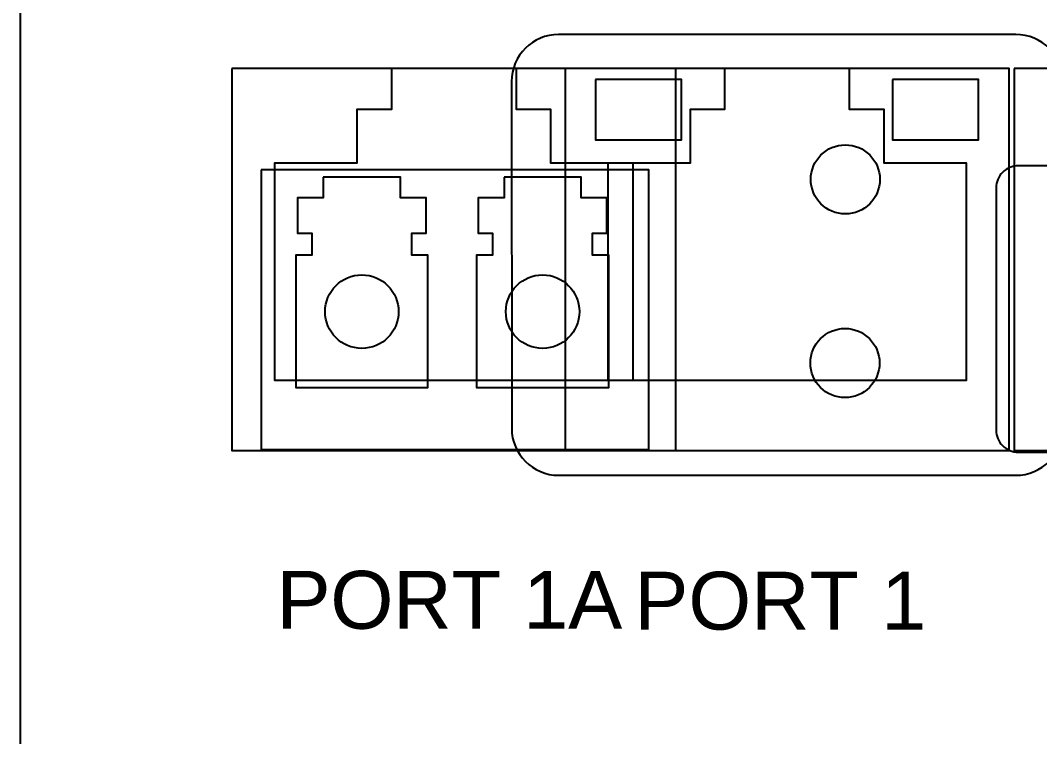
# Model space of a CAD drawing. Extents: x 0.5 to 35.5, y 0.5 to 23.5.
# Drawn here: x 28.729 to 30.116, y 10.646 to 11.62 of the extents above; entities that cross this region are included whole.
import ezdxf

# ---------------------------------------------------------------- set-up
doc = ezdxf.new("R2010")
doc.units = 0
doc.header["$MEASUREMENT"] = 0
for name, color, linetype in [('1_01__0-__NO_ETH__EIA-232', 7, 'CONTINUOUS'), ('1_02__1-__NO_ETH__EIA-485', 7, 'CONTINUOUS'), ('1_03__2-___1__10-100BASE-T', 7, 'CONTINUOUS'), ('1_04__3-___1__10-100BASE-T', 7, 'CONTINUOUS'), ('1_05__4-___1__100BASE-FX_M', 7, 'CONTINUOUS'), ('1_06__6-___2__10-100BASE-T', 7, 'CONTINUOUS'), ('1_07__8-___2__100BASE-FX_M', 7, 'CONTINUOUS'), ('6_00______DWG_', 7, 'CONTINUOUS')]:
    doc.layers.add(name, color=color, linetype=linetype)
doc.styles.add('ARIAL', font='arial.ttf')

msp = doc.modelspace()

# ---------------------------------------------------------------- linework, layer by layer
at = {"layer": '1_01__0-__NO_ETH__EIA-232'}
msp.add_lwpolyline([(29.4616, 11.6009, 0.414186), (29.3976, 11.5369), (29.3977, 11.0651, 0.414175), (29.4617, 11.0011), (30.0836, 11.0011, 0.414199), (30.1476, 11.0651), (30.1476, 11.5369, 0.414211), (30.0836, 11.6009, 0)], format="xyb", close=True, dxfattribs=at)
at = {"layer": '1_02__1-__NO_ETH__EIA-485'}
msp.add_lwpolyline([(29.4616, 11.6009, 0.414186), (29.3976, 11.5369), (29.3977, 11.0651, 0.414175), (29.4617, 11.0011), (30.0836, 11.0011, 0.414199), (30.1476, 11.0651), (30.1476, 11.5369, 0.414211), (30.0836, 11.6009, 0)], format="xyb", close=True, dxfattribs=at)
at = {"layer": '1_03__2-___1__10-100BASE-T'}
for points in [[(29.4703, 11.5547), (29.4703, 11.0347), (30.0745, 11.0347), (30.0745, 11.5547), (29.4703, 11.5547)], [(29.6874, 11.5547), (29.6874, 11.4987), (29.6404, 11.4987), (29.6404, 11.4257), (29.5284, 11.4257), (29.5284, 11.1307), (30.0164, 11.1307), (30.0164, 11.4257), (29.9044, 11.4257), (29.9044, 11.4987), (29.8574, 11.4987), (29.8574, 11.5547)], [(29.5119, 11.5397), (29.5119, 11.4577), (29.6289, 11.4577), (29.6289, 11.5397), (29.5119, 11.5397)], [(29.9159, 11.5397), (29.9159, 11.4577), (30.0329, 11.4577), (30.0329, 11.5397), (29.9159, 11.5397)]]:
    msp.add_lwpolyline(points, dxfattribs=at)
at = {"layer": '1_04__3-___1__10-100BASE-T'}
for points in [[(29.4703, 11.5547), (29.4703, 11.0347), (30.0745, 11.0347), (30.0745, 11.5547), (29.4703, 11.5547)], [(29.6874, 11.5547), (29.6874, 11.4987), (29.6404, 11.4987), (29.6404, 11.4257), (29.5284, 11.4257), (29.5284, 11.1307), (30.0164, 11.1307), (30.0164, 11.4257), (29.9044, 11.4257), (29.9044, 11.4987), (29.8574, 11.4987), (29.8574, 11.5547)], [(29.5119, 11.5397), (29.5119, 11.4577), (29.6289, 11.4577), (29.6289, 11.5397), (29.5119, 11.5397)], [(29.9159, 11.5397), (29.9159, 11.4577), (30.0329, 11.4577), (30.0329, 11.5397), (29.9159, 11.5397)]]:
    msp.add_lwpolyline(points, dxfattribs=at)
at = {"layer": '1_05__4-___1__100BASE-FX_M'}
msp.add_lwpolyline([(29.0568, 11.4168), (29.0568, 11.0363), (29.5843, 11.0363), (29.5843, 11.4168), (29.0568, 11.4168)], dxfattribs=at)
msp.add_lwpolyline([(30.087, 11.4223, 0.414214), (30.057, 11.3923), (30.057, 11.0625, 0.414214), (30.087, 11.0325), (30.6768, 11.0325, 0.414214), (30.7068, 11.0625), (30.7068, 11.3923, 0.414214), (30.6768, 11.4223)], format="xyb", close=True, dxfattribs=at)
for points in [[(29.1413, 11.4068), (29.1413, 11.3788), (29.1063, 11.3788), (29.1063, 11.3308), (29.1258, 11.3308), (29.1258, 11.3008), (29.1038, 11.3008), (29.1038, 11.1208), (29.2838, 11.1208), (29.2838, 11.3008), (29.2618, 11.3008), (29.2618, 11.3308), (29.2813, 11.3308), (29.2813, 11.3788), (29.2463, 11.3788), (29.2463, 11.4068)], [(29.3873, 11.4068), (29.3873, 11.3788), (29.3523, 11.3788), (29.3523, 11.3308), (29.3718, 11.3308), (29.3718, 11.3008), (29.3498, 11.3008), (29.3498, 11.1208), (29.5298, 11.1208), (29.5298, 11.3008), (29.5078, 11.3008), (29.5078, 11.3308), (29.5273, 11.3308), (29.5273, 11.3788), (29.4923, 11.3788), (29.4923, 11.4068)]]:
    msp.add_lwpolyline(points, close=True, dxfattribs=at)
for centre, radius in [((29.8517, 11.4038), 0.047), ((29.1938, 11.2238), 0.05), ((29.4398, 11.2238), 0.05), ((29.8512, 11.1539), 0.047)]:
    msp.add_circle(centre, radius, dxfattribs=at)
at = {"layer": '1_06__6-___2__10-100BASE-T'}
for points in [[(29.017, 11.5547), (29.017, 11.0347), (29.6212, 11.0347), (29.6212, 11.5547), (29.017, 11.5547)], [(29.2341, 11.5547), (29.2341, 11.4987), (29.1871, 11.4987), (29.1871, 11.4257), (29.0751, 11.4257), (29.0751, 11.1307), (29.5631, 11.1307), (29.5631, 11.4257), (29.4511, 11.4257), (29.4511, 11.4987), (29.4041, 11.4987), (29.4041, 11.5547)], [(30.0815, 11.5547), (30.0815, 11.0347), (30.6857, 11.0347), (30.6857, 11.5547), (30.0815, 11.5547)]]:
    msp.add_lwpolyline(points, dxfattribs=at)
for centre in [(29.8517, 11.4038), (29.8512, 11.1539)]:
    msp.add_circle(centre, 0.047, dxfattribs=at)
at = {"layer": '1_07__8-___2__100BASE-FX_M'}
msp.add_lwpolyline([(29.0568, 11.4168), (29.0568, 11.0363), (29.5843, 11.0363), (29.5843, 11.4168), (29.0568, 11.4168)], dxfattribs=at)
for points in [[(29.1413, 11.4068), (29.1413, 11.3788), (29.1063, 11.3788), (29.1063, 11.3308), (29.1258, 11.3308), (29.1258, 11.3008), (29.1038, 11.3008), (29.1038, 11.1208), (29.2838, 11.1208), (29.2838, 11.3008), (29.2618, 11.3008), (29.2618, 11.3308), (29.2813, 11.3308), (29.2813, 11.3788), (29.2463, 11.3788), (29.2463, 11.4068)], [(29.3873, 11.4068), (29.3873, 11.3788), (29.3523, 11.3788), (29.3523, 11.3308), (29.3718, 11.3308), (29.3718, 11.3008), (29.3498, 11.3008), (29.3498, 11.1208), (29.5298, 11.1208), (29.5298, 11.3008), (29.5078, 11.3008), (29.5078, 11.3308), (29.5273, 11.3308), (29.5273, 11.3788), (29.4923, 11.3788), (29.4923, 11.4068)]]:
    msp.add_lwpolyline(points, close=True, dxfattribs=at)
for centre, radius in [((29.8517, 11.4038), 0.047), ((29.1938, 11.2238), 0.05), ((29.4398, 11.2238), 0.05), ((29.8512, 11.1539), 0.047)]:
    msp.add_circle(centre, radius, dxfattribs=at)
at = {"layer": '6_00______DWG_'}
msp.add_lwpolyline([(29.0933, 13.4639), (33.7587, 13.4639, -0.414214), (33.8374, 13.3851), (33.8374, 13.2965, 0.414214), (33.9556, 13.1784), (34.0441, 13.1784, -0.414214), (34.1229, 13.0997), (34.1229, 6.5446, -0.414214), (34.0441, 6.4658), (33.9556, 6.4658, 0.414214), (33.8374, 6.3477), (33.8374, 6.2591, -0.414214), (33.7587, 6.1804), (29.0933, 6.1804, -0.414214), (29.0146, 6.2591), (29.0146, 6.3477, 0.414214), (28.8965, 6.4658), (28.8079, 6.4658, -0.414214), (28.7292, 6.5446), (28.7292, 13.0997, -0.414214), (28.8079, 13.1784), (28.8965, 13.1784, 0.414214), (29.0146, 13.2965), (29.0146, 13.3851, -0.414214)], format="xyb", close=True, dxfattribs=at)

# ---------------------------------------------------------------- texts
at = {"layer": '1_01__0-__NO_ETH__EIA-232', "style": 'ARIAL'}
msp.add_text('PORT 1', height=0.07867, dxfattribs=at).set_placement((29.5648, 10.7912))
at = {"layer": '1_02__1-__NO_ETH__EIA-485', "style": 'ARIAL'}
msp.add_text('PORT 1', height=0.07867, dxfattribs=at).set_placement((29.5648, 10.7912))
at = {"layer": '1_03__2-___1__10-100BASE-T', "style": 'ARIAL'}
msp.add_text('PORT 1', height=0.07867, dxfattribs=at).set_placement((29.5648, 10.7912))
at = {"layer": '1_04__3-___1__10-100BASE-T', "style": 'ARIAL'}
msp.add_text('PORT 1', height=0.07867, dxfattribs=at).set_placement((29.5648, 10.7912))
at = {"layer": '1_05__4-___1__100BASE-FX_M', "style": 'ARIAL'}
msp.add_text('PORT 1A', height=0.07867, dxfattribs=at).set_placement((29.078, 10.7923))
at = {"layer": '1_06__6-___2__10-100BASE-T', "style": 'ARIAL'}
msp.add_text('PORT 1A', height=0.07867, dxfattribs=at).set_placement((29.0776, 10.7924))
at = {"layer": '1_07__8-___2__100BASE-FX_M', "style": 'ARIAL'}
msp.add_text('PORT 1A', height=0.07867, dxfattribs=at).set_placement((29.078, 10.7923))

doc.saveas('drawing.dxf')
